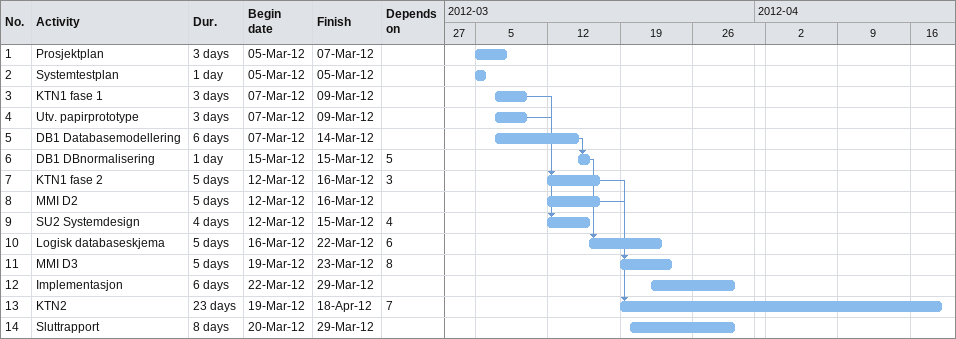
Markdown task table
| ID | Task | Duration | Start | Finish | Predecessors |
|---|---|---|---|---|---|
| 1 | Prosjektplan | 3d | 2012-03-05 | 2012-03-07 |  |
| 2 | Systemtestplan | 1d | 2012-03-05 | 2012-03-05 |  |
| 3 | KTN1 fase 1 | 3d | 2012-03-07 | 2012-03-09 |  |
| 4 | Utv. papirprototype | 3d | 2012-03-07 | 2012-03-09 |  |
| 5 | DB1 Databasemodellering | 6d | 2012-03-07 | 2012-03-14 |  |
| 6 | DB1 DBnormalisering | 1d | 2012-03-15 | 2012-03-15 | 5 |
| 7 | KTN1 fase 2 | 5d | 2012-03-12 | 2012-03-16 | 3 |
| 8 | MMI D2 | 5d | 2012-03-12 | 2012-03-16 |  |
| 9 | SU2 Systemdesign | 4d | 2012-03-12 | 2012-03-15 | 4 |
| 10 | Logisk databaseskjema | 5d | 2012-03-16 | 2012-03-22 | 6 |
| 11 | MMI D3 | 5d | 2012-03-19 | 2012-03-23 | 8 |
| 12 | Implementasjon | 6d | 2012-03-22 | 2012-03-29 |  |
| 13 | KTN2 | 23d | 2012-03-19 | 2012-04-18 | 7 |
| 14 | Sluttrapport | 8d | 2012-03-20 | 2012-03-29 |  |
